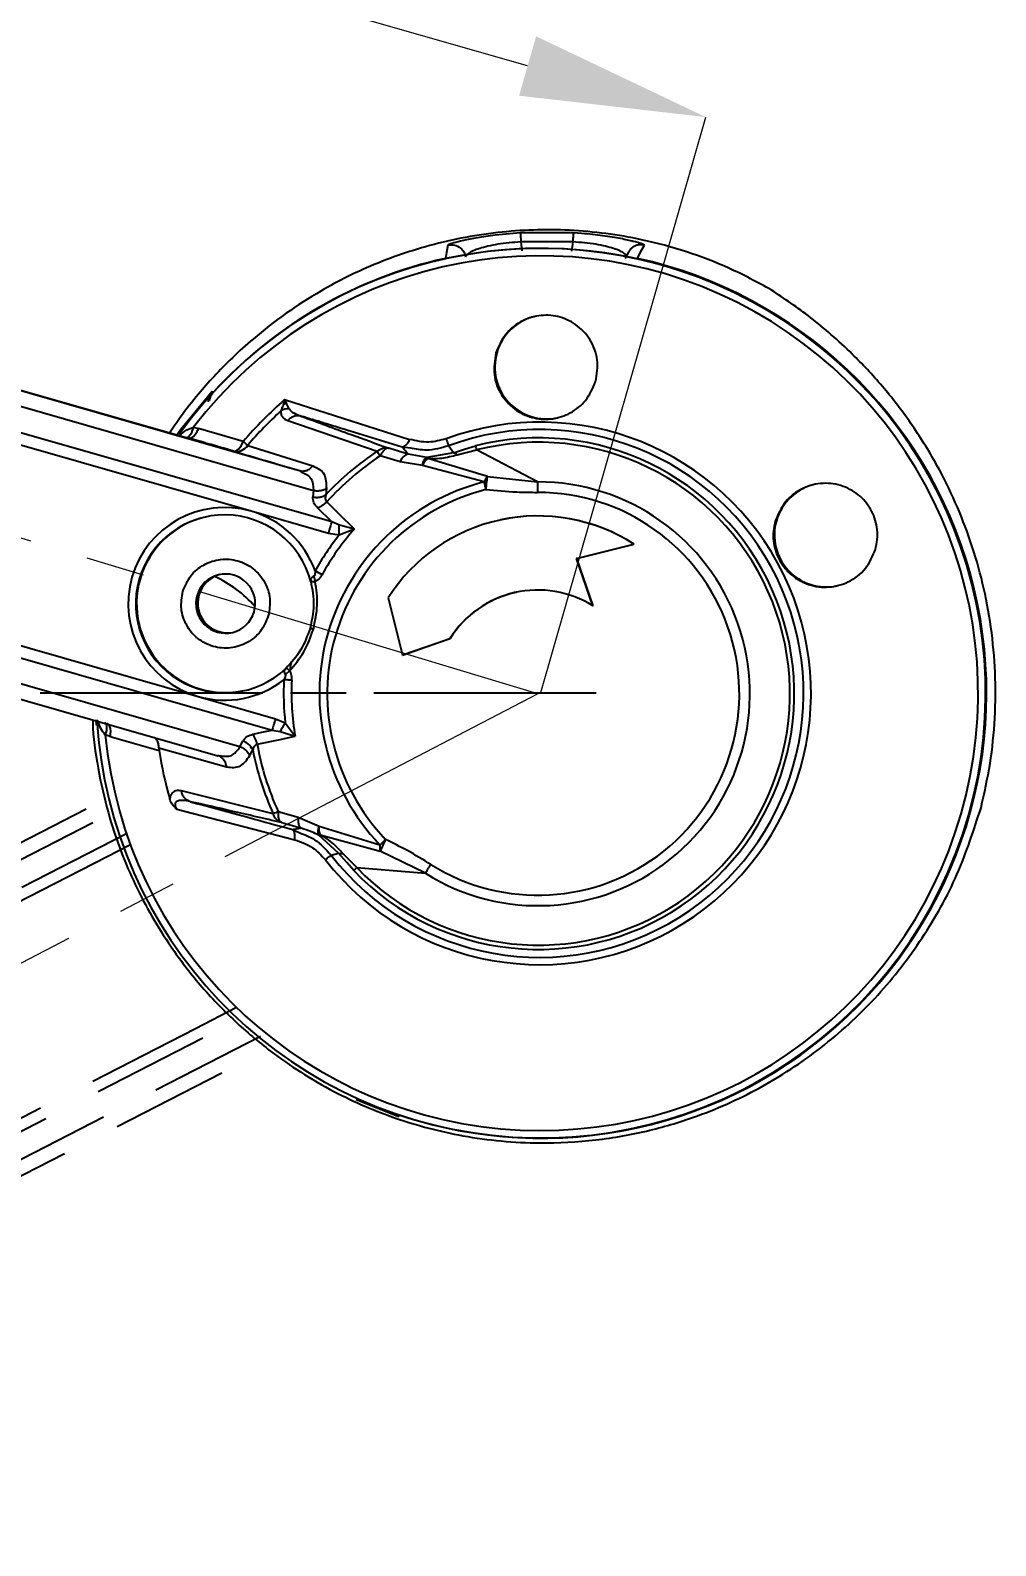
# Model space of a CAD drawing. Header units: millimetres. Extents: x 2462 to 4142, y 835 to 2023.
# Drawn here: x 3910.9 to 3963, y 1206.3 to 1288.1 of the extents above; entities that cross this region are included whole.
import ezdxf

# ---------------------------------------------------------------- set-up
doc = ezdxf.new("R2010")
doc.units = ezdxf.units.MM
for name, pattern in [('AM_ISO08W050', [18, 12, -1.5, 3, -1.5]), ('CENTER2', [28.575, 19.05, -3.175, 3.175, -3.175]), ('HIDDEN', [9.525, 6.35, -3.175])]:
    doc.linetypes.add(name, pattern=pattern)
for name, color, linetype, lineweight in [('AM_5', 3, 'Continuous', 25), ('AM_7', 4, 'AM_ISO08W050', 25), ('单点划线', 1, 'CENTER2', 13), ('标注', 3, 'Continuous', 13)]:
    doc.layers.add(name, color=color, linetype=linetype, lineweight=lineweight)
doc.styles.add('SLDTEXTSTYLE1', font='txt.shx', dxfattribs={"width": 0.7, "bigfont": 'gbcbig.shx'})
doc.dimstyles.new('SLDDIMSTYLE12$0', dxfattribs={"dimtxt": 12, "dimasz": 10, "dimexe": 0, "dimexo": 0.0625, "dimgap": 0.875, "dimtad": 1, "dimdec": 1, "dimlfac": 1.8, "dimrnd": 1e-09, "dimzin": 12, "dimdsep": 46, "dimtxsty": 'SLDTEXTSTYLE1', "dimcen": 0.09, "dimdle": 8.16, "dimclrd": 3, "dimclre": 3, "dimadec": 0, "dimazin": 3, "dimtfac": 1, "dimtdec": 1, "dimtofl": 0, "dimtmove": 0, "dimatfit": 3, "dimfxl": 0, "dimfrac": 2, "dimtolj": 1, "dimlwd": 5, "dimlwe": 5, "dimarcsym": 0})
doc.dimstyles.new('SLDDIMSTYLE12$2', dxfattribs={"dimtxt": 12, "dimasz": 10, "dimexe": 0, "dimexo": 0.0625, "dimgap": 0.875, "dimtad": 1, "dimdec": 1, "dimlfac": 1.8, "dimrnd": 1e-09, "dimzin": 12, "dimdsep": 46, "dimtxsty": 'SLDTEXTSTYLE1', "dimcen": 0.09, "dimdle": 8.16, "dimclrd": 3, "dimclre": 3, "dimadec": 0, "dimazin": 3, "dimtfac": 1, "dimtdec": 1, "dimtofl": 0, "dimtmove": 0, "dimatfit": 3, "dimfxl": 0, "dimfrac": 2, "dimtolj": 1, "dimlwd": 5, "dimlwe": 5, "dimarcsym": 0})

# ---------------------------------------------------------------- blocks, each defined once
blk = doc.blocks.new('*D42')
at = {"layer": 'Defpoints', "color": 0, "transparency": 16777216}
for p in [(3694.873, 1325.617), (3696.009, 1260.758), (3938.287, 1252.304), (3938.287, 1252.304), (3712.997, 1134.884)]:
    blk.add_point(p, dxfattribs=at)
at = {"layer": '标注', "color": 3, "linetype": 'Continuous', "lineweight": 5, "transparency": 16777216}
blk.add_arc((3938.287, 1252.304), 242.426, 165.60197, 205.16456, dxfattribs=at)
at = {"layer": '标注', "color": 3, "transparency": 16777216}
for points in [[(3701.87, 1313.032), (3705.081, 1312.137), (3706.161, 1322.217)], [(3720.363, 1149.959), (3717.376, 1148.48), (3723.308, 1140.258)]]:
    blk.add_solid(points, dxfattribs=at)
at = {"layer": '标注', "color": 0, "transparency": 16777216, "insert": (3702.78, 1230.111), "char_height": 10, "attachment_point": 5, "rotation": 275.38327, "style": 'SLDTEXTSTYLE1'}
blk.add_mtext('\\A1;60%%D', dxfattribs=at)
blk = doc.blocks.new('*D43')
at = {"layer": 'AM_5', "color": 3, "linetype": 'Continuous', "lineweight": 5, "transparency": 16777216}
blk.add_arc((3938.182, 1252.336), 199.019, 166.11759, 177.12078, dxfattribs=at)
at = {"layer": 'AM_5', "color": 3, "transparency": 16777216}
for points in [[(3743.369, 1300.527), (3746.584, 1299.646), (3747.619, 1309.731)], [(3741.081, 1262.291), (3737.748, 1262.374), (3739.163, 1252.336)]]:
    blk.add_solid(points, dxfattribs=at)
at = {"layer": 'Defpoints', "color": 0, "transparency": 16777216}
for p in [(3694.873, 1325.617), (3742.936, 1290.905), (3717.756, 1252.336), (3938.287, 1252.304), (3941.435, 1252.336)]:
    blk.add_point(p, dxfattribs=at)
at = {"layer": 'AM_5', "color": 0, "transparency": 16777216, "insert": (3734.487, 1282.345), "char_height": 12, "attachment_point": 5, "rotation": 81.61918, "style": 'SLDTEXTSTYLE1'}
blk.add_mtext('\\A1;15%%D', dxfattribs=at)
blk = doc.blocks.new('*D33')
at = {"layer": 'AM_5', "color": 3, "linetype": 'Continuous', "lineweight": 5, "transparency": 16777216}
for p, q in [((3769.505, 1302.388), (3777.99, 1331.98)), ((3937.726, 1286.18), (3787.602, 1329.224))]:
    blk.add_line(p, q, dxfattribs=at)
at = {"layer": 'AM_5', "color": 3, "lineweight": 5, "transparency": 16777216}
blk.add_line((3938.438, 1252.379), (3947.339, 1283.424), dxfattribs=at)
at = {"layer": 'AM_5', "color": 3, "transparency": 16777216}
for points in [[(3788.062, 1330.826), (3787.143, 1327.622), (3777.99, 1331.98)], [(3938.186, 1287.782), (3937.267, 1284.578), (3947.339, 1283.424)]]:
    blk.add_solid(points, dxfattribs=at)
at = {"layer": 'Defpoints', "color": 0, "transparency": 16777216}
for p in [(3777.99, 1331.98), (3769.488, 1302.327), (3938.42, 1252.319)]:
    blk.add_point(p, dxfattribs=at)
at = {"layer": 'AM_5', "color": 0, "transparency": 16777216, "insert": (3864.559, 1314.311), "char_height": 12, "attachment_point": 5, "rotation": 344.00123, "style": 'SLDTEXTSTYLE1'}
blk.add_mtext('\\A1;225', dxfattribs=at)

msp = doc.modelspace()

# ---------------------------------------------------------------- linework, layer by layer
at = {"color": 7, "linetype": 'Continuous', "lineweight": 25}
for p, q in [((3933.473, 1276.546), (3933.427, 1276.518)), ((3937.341, 1277.176), (3935.969, 1277.052)), ((3940.201, 1277.176), (3937.341, 1277.176)), ((3940.162, 1276.683), (3937.364, 1276.683)), ((3937.364, 1276.683), (3937.425, 1276.214)), ((3940.162, 1276.683), (3940.103, 1276.18)), ((3940.644, 1277.146), (3940.201, 1277.176)), ((3944.027, 1276.517), (3943.864, 1276.595)), ((3933.404, 1275.802), (3933.392, 1275.8)), ((3936.067, 1270.708), (3936.02, 1270.698)), ((3908.494, 1269.197), (3925.415, 1264.345)), ((3919.369, 1266.089), (3908.515, 1269.202)), ((3908.25, 1268.423), (3926.178, 1263.282)), ((3924.618, 1268.18), (3924.549, 1267.925)), ((3924.618, 1268.18), (3931.362, 1266.034)), ((3924.618, 1268.18), (3924.727, 1267.97)), ((3927.17, 1261.574), (3907.857, 1267.112)), ((3919.698, 1266.684), (3919.974, 1266.627)), ((3922.384, 1265.914), (3919.974, 1266.627)), ((3924.784, 1267.05), (3929.611, 1265.389)), ((3922.813, 1262.156), (3907.677, 1266.496)), ((3918.941, 1266.212), (3918.952, 1266.246)), ((3919.292, 1266.13), (3919.431, 1266.103)), ((3919.431, 1266.103), (3919.369, 1266.089)), ((3930.953, 1265.62), (3928.153, 1266.475)), ((3921.851, 1265.402), (3922.058, 1265.341)), ((3922.626, 1265.706), (3926.147, 1264.603)), ((3930.852, 1264.827), (3929.771, 1265.142)), ((3931.41, 1265.562), (3930.953, 1265.62)), ((3932.284, 1265.05), (3931.297, 1265.23)), ((3933.726, 1265.312), (3932.284, 1265.05)), ((3935.56, 1264.025), (3932.348, 1264.999)), ((3933.726, 1265.312), (3933.46, 1265.688)), ((3933.726, 1265.312), (3934.32, 1265.499)), ((3933.931, 1265.205), (3934.971, 1265.46)), ((3934.32, 1265.499), (3934.919, 1265.687)), ((3938.267, 1263.738), (3934.971, 1265.46)), ((3925.415, 1264.345), (3925.506, 1264.283)), ((3925.415, 1264.345), (3925.607, 1264.322)), ((3925.595, 1264.324), (3925.583, 1264.284)), ((3932.056, 1264.631), (3930.852, 1264.827)), ((3935.375, 1263.734), (3932.056, 1264.631)), ((3926.871, 1263.395), (3926.845, 1263.048)), ((3935.56, 1264.025), (3938.267, 1263.738)), ((3926.178, 1263.282), (3926.144, 1262.926)), ((3926.99, 1260.958), (3922.813, 1262.156)), ((3927.17, 1261.574), (3926.395, 1262.334)), ((3927.553, 1260.865), (3926.99, 1260.958)), ((3927.57, 1261.41), (3927.17, 1261.574)), ((3928.389, 1261.195), (3927.553, 1260.865)), ((3928.389, 1261.195), (3927.57, 1261.41)), ((3936.266, 1261.689), (3936.258, 1261.687)), ((3951.153, 1261.643), (3951.09, 1261.63)), ((3940.372, 1259.607), (3943.465, 1260.378)), ((3940.38, 1259.609), (3943.473, 1260.38)), ((3943.473, 1260.38), (3943.465, 1260.378)), ((3940.38, 1259.609), (3940.372, 1259.607)), ((3941.254, 1257.045), (3940.372, 1259.607)), ((3941.262, 1257.046), (3940.38, 1259.609)), ((3916.769, 1258.481), (3916.817, 1258.491)), ((3926.193, 1258.652), (3926.268, 1258.365)), ((3919.893, 1257.609), (3919.996, 1257.632)), ((3926.025, 1258.398), (3926.049, 1258.342)), ((3930.2, 1257.49), (3930.972, 1254.397)), ((3941.262, 1257.046), (3941.254, 1257.045)), ((3904.811, 1256.499), (3919.946, 1252.159)), ((3904.638, 1255.884), (3923.95, 1250.346)), ((3930.972, 1254.397), (3933.534, 1255.279)), ((3930.98, 1254.398), (3933.542, 1255.281)), ((3933.542, 1255.281), (3933.534, 1255.279)), ((3922.209, 1249.44), (3904.281, 1254.581)), ((3930.98, 1254.398), (3930.972, 1254.397)), ((3904.084, 1253.817), (3921.014, 1248.962)), ((3924.885, 1253.542), (3924.67, 1253.339)), ((3919.946, 1252.159), (3924.124, 1250.961)), ((3914.43, 1250.903), (3914.45, 1250.612)), ((3923.95, 1250.346), (3924.377, 1250.272)), ((3924.124, 1250.961), (3924.65, 1250.742)), ((3924.377, 1250.272), (3925.184, 1250.018)), ((3924.65, 1250.742), (3925.184, 1250.018)), ((3915.206, 1249.996), (3914.941, 1250.096)), ((3915.206, 1249.996), (3917.848, 1249.249)), ((3922.209, 1249.44), (3922.368, 1249.756)), ((3917.837, 1249.386), (3921.49, 1248.361)), ((3921.005, 1248.965), (3921.123, 1248.967)), ((3921.188, 1248.923), (3921.175, 1248.884)), ((3922.737, 1248.975), (3922.898, 1249.279)), ((3924.002, 1245.828), (3919.053, 1247.061)), ((3918.804, 1246.079), (3925.165, 1244.422)), ((3924.267, 1245.95), (3925.35, 1245.639)), ((3925.35, 1245.639), (3926.474, 1245.163)), ((3961.521, 1245.724), (3961.51, 1245.721)), ((3925.096, 1244.932), (3925.036, 1244.984)), ((3925.036, 1244.984), (3925.409, 1244.811)), ((3927.533, 1243.712), (3926.447, 1244.692)), ((3926.474, 1245.163), (3929.761, 1244.152)), ((3926.527, 1244.699), (3929.764, 1243.81)), ((3916.302, 1244.145), (3915.051, 1243.503)), ((3932.212, 1242.618), (3929.764, 1243.81)), ((3927.125, 1243.594), (3927.533, 1243.712)), ((3927.968, 1243.205), (3927.533, 1243.712)), ((3928.509, 1242.923), (3927.762, 1243.691)), ((3928.346, 1242.764), (3927.968, 1243.205)), ((3928.509, 1242.923), (3932.212, 1242.618)), ((3919.802, 1234.251), (3922.013, 1235.387)), ((3928.479, 1230.412), (3930.777, 1229.5)), ((3930.785, 1229.591), (3930.783, 1229.587)), ((3943.489, 1228.874), (3943.5, 1228.876))]:
    msp.add_line(p, q, dxfattribs=at)
at = {"color": 7, "linetype": 'HIDDEN', "lineweight": 25}
for p, q in [((3899.791, 1238.839), (3915.45, 1246.88)), ((3900.143, 1238.107), (3915.678, 1246.084)), ((3916.085, 1244.755), (3900.754, 1236.883)), ((3915.051, 1243.503), (3901.044, 1236.311)), ((3906.089, 1226.493), (3922.506, 1234.922)), ((3905.795, 1227.059), (3919.802, 1234.251)), ((3923.312, 1233.817), (3906.721, 1225.298)), ((3907.1, 1224.606), (3922.768, 1232.651))]:
    msp.add_line(p, q, dxfattribs=at)
at = {"color": 7, "linetype": 'Continuous', "lineweight": 25, "flags": 128}
for points in [[(3933.427, 1276.518), (3933.352, 1276.115), (3933.293, 1275.799)], [(3943.65, 1275.799), (3943.861, 1276.201), (3944.027, 1276.517)], [(3933.476, 1275.818), (3933.452, 1275.818), (3933.293, 1275.799)], [(3943.163, 1276.136), (3942.991, 1275.81), (3942.977, 1275.784)], [(3920.7, 1268.624), (3919.017, 1266.565), (3918.757, 1266.201)], [(3920.754, 1268.562), (3920.723, 1268.597), (3920.7, 1268.624)], [(3921.851, 1265.402), (3921.916, 1265.396), (3921.986, 1265.412), (3922.058, 1265.451), (3922.131, 1265.51), (3922.201, 1265.589), (3922.269, 1265.684), (3922.33, 1265.794), (3922.384, 1265.914)], [(3928.389, 1261.195), (3927.55, 1262.016), (3926.89, 1262.663)], [(3922.893, 1250.118), (3923.485, 1250.246), (3923.95, 1250.346)], [(3923.138, 1249.579), (3924.284, 1249.825), (3925.184, 1250.018)], [(3930.783, 1229.587), (3930.78, 1229.538), (3930.777, 1229.5)]]:
    msp.add_lwpolyline(points, dxfattribs=at)
at = {"color": 7, "linetype": 'Continuous', "lineweight": 25}
for centre, radius, start, end in [((3938.434, 1252.336), 23.599, 185.44631, 142.55572), ((3938.44, 1252.337), 23.999, 343.99795, 144.37216), ((3938.471, 1252.345), 24.018, 102.44988, 137.53256), ((3938.471, 1252.344), 24.02, 251.33315, 77.54961), ((3938.451, 1252.339), 24, 343.99967, 102.14019), ((3938.759, 1269.937), 2.8, 102.14289, 164.00219), ((3938.759, 1269.937), 2.8, 163.99967, 282.14019), ((3938.419, 1252.333), 21.013, 131.05303, 139.73783), ((3938.415, 1252.333), 20.692, 132.57575, 139.73778), ((3924.856, 1266.801), 0.886, 89.51081, 119.80629), ((3924.937, 1266.772), 1.216, 99.92431, 108.57758), ((3938.382, 1252.325), 14.638, 217.80792, 110.19454), ((3903.522, 1243.792), 29.071, 48.9186, 49.54784), ((3938.376, 1252.323), 14.24, 217.80792, 110.19454), ((3938.313, 1252.31), 13.801, 223.76375, 104.2387), ((3938.308, 1252.309), 13.569, 223.76387, 104.23864), ((3930.814, 1266.167), 0.564, 284.25693, 346.38415), ((3922.024, 1266.101), 0.72, 256.13749, 326.65871), ((3938.312, 1252.31), 15.709, 123.62673, 136.87996), ((3938.309, 1252.31), 15.414, 123.6355, 137.80261), ((3949.419, 1278.09), 23.531, 212.6677, 213.38343), ((3931.391, 1264.68), 0.558, 99.68998, 164.75306), ((3932.826, 1264.322), 0.829, 125.1911, 158.08506), ((3938.287, 1252.304), 11.795, 104.28896, 223.71352), ((3938.287, 1252.304), 11.434, 237.90451, 90.09862), ((3936.361, 1263.312), 1.072, 138.28952, 156.79982), ((4001.515, 1280.15), 68.147, 193.93929, 194.29763), ((3953.844, 1260.872), 2.8, 102.14289, 164.00219), ((3938.285, 1252.303), 11.369, 104.28897, 223.71351), ((3938.285, 1252.303), 10.868, 237.90204, 90.10104), ((3921.379, 1257.157), 5.2, 74.0024, 254.00006), ((3921.383, 1257.158), 4.8, 14.63064, 164.00143), ((3921.431, 1257.169), 4.8, 102.1429, 164.00218), ((3921.379, 1257.157), 5.2, 19.98893, 73.99815), ((3938.277, 1252.302), 9.599, 57.28113, 147.28505), ((3938.285, 1252.304), 9.599, 57.2812, 102.14227), ((3938.296, 1252.306), 13.31, 138.10256, 151.14854), ((3953.844, 1260.872), 2.8, 163.99967, 282.14019), ((3938.297, 1252.306), 13.736, 141.46177, 151.14852), ((3921.383, 1257.158), 4.8, 163.9984, 313.36529), ((3921.431, 1257.168), 4.8, 163.99975, 282.14011), ((3921.431, 1257.168), 1.6, 343.99745, 164.00009), ((3921.534, 1257.191), 1.6, 104.03604, 164.00205), ((3918.258, 1252.887), 6.297, 40.83204, 65.81779), ((3876.445, 1168.484), 103.264, 60.91799, 61.15396), ((3921.534, 1257.191), 1.6, 163.99943, 280.24751), ((3938.277, 1252.302), 5.6, 57.88144, 147.88541), ((3938.285, 1252.304), 5.6, 102.14271, 147.88527), ((3921.431, 1257.168), 1.6, 163.99745, 344.00009), ((3921.379, 1257.157), 5.199, 253.99862, 308.0114), ((3938.298, 1252.306), 13.737, 176.85372, 186.53999), ((3938.297, 1252.306), 13.311, 176.85373, 189.89901), ((3938.44, 1252.336), 23.999, 183.43897, 344.001), ((3922.059, 1248.879), 0.929, 25.50508, 70.60837), ((3921.933, 1249.357), 1.225, 10.4509, 38.42547), ((3938.31, 1252.309), 15.416, 190.19887, 204.3629), ((3938.42, 1252.332), 20.801, 188.52543, 195.91771), ((3938.314, 1252.309), 15.711, 191.12072, 204.365), ((3966.104, 1153.81), 101.193, 114.42078, 114.58603), ((3938.452, 1252.338), 23.999, 282.14308, 344.002), ((3930.795, 1243.992), 1.046, 171.18744, 190.00395), ((4019.284, 1151.116), 129.113, 133.70869, 133.89737), ((3967.465, 1226.23), 41.598, 154.02865, 154.99957)]:
    msp.add_arc(centre, radius, start, end, dxfattribs=at)
for points, knots in [([(3950.878, 1274.101), (3950.127, 1274.507), (3948.683, 1275.286), (3946.326, 1276.182), (3943.478, 1276.961), (3940.027, 1277.419), (3936.028, 1277.289), (3932.86, 1276.658), (3930.478, 1275.888), (3928.573, 1275.113), (3926.618, 1274.108), (3924.652, 1272.844), (3923.082, 1271.622), (3921.802, 1270.46), (3920.825, 1269.464), (3919.885, 1268.39), (3919.08, 1267.378), (3918.594, 1266.65), (3918.405, 1266.366)], [0, 0, 0, 0, 0.071614, 0.137643, 0.2038, 0.304372, 0.402157, 0.504692, 0.552104, 0.600982, 0.671215, 0.734097, 0.799434, 0.84332, 0.885298, 0.922253, 0.969711, 1, 1, 1, 1]), ([(3933.427, 1276.518), (3933.548, 1276.528), (3933.788, 1276.549), (3934.096, 1276.388), (3934.305, 1276.155), (3934.359, 1275.973), (3934.385, 1275.882)], [0, 0, 0, 0, 0.279995, 0.558141, 0.780004, 1, 1, 1, 1]), ([(3935.969, 1277.052), (3935.641, 1277.006), (3934.976, 1276.912), (3934.235, 1276.758), (3933.691, 1276.623), (3933.546, 1276.572), (3933.473, 1276.546)], [0, 0, 0, 0, 0.246705, 0.499768, 0.746875, 1, 1, 1, 1]), ([(3937.364, 1276.683), (3937.149, 1276.671), (3936.718, 1276.646), (3936.108, 1276.563), (3935.57, 1276.456), (3934.977, 1276.292), (3934.472, 1276.075), (3934.414, 1275.947), (3934.385, 1275.882)], [0, 0, 0, 0, 0.121685, 0.243639, 0.366587, 0.490871, 0.742797, 1, 1, 1, 1]), ([(3937.341, 1277.176), (3937.341, 1277.168), (3937.341, 1277.151), (3937.345, 1277.044), (3937.353, 1276.887), (3937.361, 1276.75), (3937.364, 1276.683)], [0, 0, 0, 0, 0.244843, 0.500126, 0.755342, 1, 1, 1, 1]), ([(3940.201, 1277.176), (3940.199, 1277.168), (3940.196, 1277.151), (3940.188, 1277.044), (3940.176, 1276.888), (3940.167, 1276.751), (3940.163, 1276.683)], [0, 0, 0, 0, 0.250675, 0.498046, 0.75107, 1, 1, 1, 1]), ([(3943.069, 1275.882), (3943.049, 1275.947), (3943.01, 1276.075), (3942.526, 1276.291), (3941.946, 1276.455), (3941.415, 1276.563), (3940.811, 1276.647), (3940.379, 1276.671), (3940.163, 1276.683)], [0, 0, 0, 0, 0.2566918, 0.5084306, 0.6328147, 0.7558991, 0.878044, 1, 1, 1, 1]), ([(3943.864, 1276.595), (3943.739, 1276.633), (3943.494, 1276.707), (3942.767, 1276.867), (3941.819, 1277.032), (3941.033, 1277.108), (3940.644, 1277.146)], [0, 0, 0, 0, 0.249103, 0.4902, 0.747282, 1, 1, 1, 1]), ([(3944.027, 1276.517), (3943.975, 1276.526), (3943.869, 1276.543), (3943.707, 1276.527), (3943.553, 1276.482), (3943.41, 1276.407), (3943.287, 1276.305), (3943.204, 1276.211), (3943.173, 1276.149), (3943.166, 1276.134)], [0, 0, 0, 0, 0.157001, 0.317201, 0.477389, 0.634354, 0.791344, 0.95154, 1, 1, 1, 1]), ([(3962.193, 1246.159), (3962.371, 1246.947), (3962.726, 1248.524), (3962.972, 1250.987), (3962.99, 1253.462), (3962.765, 1255.906), (3962.314, 1258.276), (3961.658, 1260.538), (3960.821, 1262.675), (3959.742, 1264.841), (3958.411, 1266.965), (3956.854, 1268.969), (3955.018, 1270.919), (3952.935, 1272.718), (3951.574, 1273.633), (3950.878, 1274.101)], [0, 0, 0, 0, 0.062795, 0.125598, 0.188079, 0.250577, 0.312656, 0.374699, 0.437276, 0.500939, 0.582011, 0.664997, 0.750798, 0.872476, 1, 1, 1, 1]), ([(3941.395, 1269.153), (3941.46, 1269.546), (3941.587, 1270.315), (3941.227, 1271.265), (3940.756, 1271.875), (3940.335, 1272.237), (3939.865, 1272.503), (3939.363, 1272.671), (3938.846, 1272.742), (3938.327, 1272.717), (3937.817, 1272.596), (3937.167, 1272.305), (3936.435, 1271.698), (3936.163, 1271.042), (3936.02, 1270.698)], [0, 0, 0, 0, 0.14541, 0.284368, 0.350018, 0.411321, 0.470123, 0.526984, 0.581626, 0.63657, 0.692262, 0.749136, 0.868448, 1, 1, 1, 1]), ([(3936.02, 1270.698), (3935.957, 1270.302), (3935.829, 1269.508), (3936.259, 1268.398), (3936.931, 1267.688), (3937.585, 1267.332), (3938.079, 1267.174), (3938.582, 1267.109), (3939.081, 1267.134), (3939.572, 1267.248), (3940.218, 1267.528), (3940.963, 1268.128), (3941.245, 1268.797), (3941.395, 1269.153)], [0, 0, 0, 0, 0.142632, 0.285482, 0.416144, 0.474738, 0.529504, 0.581677, 0.633855, 0.685856, 0.741015, 0.862575, 1, 1, 1, 1]), ([(3920.7, 1268.624), (3920.661, 1268.576), (3920.584, 1268.484), (3920.515, 1268.319), (3920.485, 1268.177), (3920.492, 1268.092), (3920.494, 1268.065)], [0, 0, 0, 0, 0.300141, 0.584582, 0.869012, 1, 1, 1, 1]), ([(3920.754, 1268.562), (3920.717, 1268.516), (3920.643, 1268.423), (3920.577, 1268.276), (3920.563, 1268.178), (3920.557, 1268.139)], [0, 0, 0, 0, 0.37231, 0.754124, 1, 1, 1, 1]), ([(3924.416, 1267.57), (3924.415, 1267.506), (3924.412, 1267.368), (3924.524, 1267.176), (3924.681, 1267.1), (3924.784, 1267.05)], [0, 0, 0, 0, 0.232005, 0.497982, 1, 1, 1, 1]), ([(3924.549, 1267.925), (3924.525, 1267.851), (3924.484, 1267.725), (3924.436, 1267.615), (3924.416, 1267.57)], [0, 0, 0, 0, 0.583032, 1, 1, 1, 1]), ([(3924.864, 1267.687), (3924.842, 1267.733), (3924.803, 1267.82), (3924.751, 1267.922), (3924.727, 1267.97)], [0, 0, 0, 0, 0.53648, 1, 1, 1, 1]), ([(3924.864, 1267.687), (3924.891, 1267.647), (3924.952, 1267.554), (3925.163, 1267.416), (3925.363, 1267.341), (3925.498, 1267.29)], [0, 0, 0, 0, 0.20311, 0.46478, 1, 1, 1, 1]), ([(3918.952, 1266.246), (3919.076, 1266.354), (3919.295, 1266.545), (3919.576, 1266.642), (3919.698, 1266.684)], [0, 0, 0, 0, 0.568421, 1, 1, 1, 1]), ([(3919.292, 1266.13), (3919.331, 1266.134), (3919.411, 1266.143), (3919.529, 1266.262), (3919.632, 1266.446), (3919.676, 1266.606), (3919.697, 1266.684)], [0, 0, 0, 0, 0.243227, 0.500002, 0.756776, 1, 1, 1, 1]), ([(3919.431, 1266.103), (3919.475, 1266.1), (3919.565, 1266.093), (3919.719, 1266.201), (3919.866, 1266.383), (3919.939, 1266.548), (3919.974, 1266.627)], [0, 0, 0, 0, 0.242333, 0.499939, 0.757578, 1, 1, 1, 1]), ([(3925.498, 1267.29), (3925.436, 1267.301), (3925.312, 1267.322), (3925.117, 1267.283), (3924.933, 1267.195), (3924.833, 1267.098), (3924.784, 1267.05)], [0, 0, 0, 0, 0.245495, 0.5, 0.754505, 1, 1, 1, 1]), ([(3925.498, 1267.29), (3926.389, 1266.961), (3927.92, 1266.396), (3929.552, 1265.804), (3930.233, 1265.557)], [0, 0, 0, 0, 0.582075, 1, 1, 1, 1]), ([(3928.153, 1266.475), (3928.094, 1266.493), (3927.196, 1266.767), (3926.318, 1267.038), (3925.498, 1267.29)], [0, 0, 0, 0, 0.066202, 1, 1, 1, 1]), ([(3921.851, 1265.402), (3921.395, 1265.534), (3920.587, 1265.768), (3919.782, 1266.001), (3919.431, 1266.103)], [0, 0, 0, 0, 0.564291, 1, 1, 1, 1]), ([(3933.329, 1266.063), (3933.016, 1265.98), (3932.342, 1265.801), (3931.704, 1265.953), (3931.362, 1266.034)], [0, 0, 0, 0, 0.464448, 1, 1, 1, 1]), ([(3922.058, 1265.341), (3922.665, 1265.161), (3923.77, 1264.833), (3924.904, 1264.496), (3925.415, 1264.345)], [0, 0, 0, 0, 0.549506, 1, 1, 1, 1]), ([(3930.233, 1265.557), (3930.197, 1265.558), (3930.147, 1265.559), (3930.066, 1265.519), (3929.985, 1265.459), (3929.876, 1265.337), (3929.806, 1265.208), (3929.77, 1265.143)], [0, 0, 0, 0, 0.249845, 0.34197, 0.500327, 0.750165, 1, 1, 1, 1]), ([(3931.297, 1265.23), (3931.1, 1265.291), (3930.745, 1265.4), (3930.391, 1265.509), (3930.233, 1265.557)], [0, 0, 0, 0, 0.553091, 1, 1, 1, 1]), ([(3931.297, 1265.23), (3931.232, 1265.304), (3931.116, 1265.434), (3931.003, 1265.564), (3930.953, 1265.62)], [0, 0, 0, 0, 0.561755, 1, 1, 1, 1]), ([(3933.46, 1265.688), (3933.061, 1265.572), (3932.37, 1265.372), (3931.695, 1265.505), (3931.41, 1265.562)], [0, 0, 0, 0, 0.577506, 1, 1, 1, 1]), ([(3932.056, 1264.631), (3932.071, 1264.689), (3932.099, 1264.806), (3932.156, 1264.937), (3932.212, 1265.016), (3932.255, 1265.044), (3932.277, 1265.049), (3932.283, 1265.05), (3932.284, 1265.05)], [0, 0, 0, 0, 0.249882, 0.499769, 0.74966, 0.925548, 0.990893, 1, 1, 1, 1]), ([(3932.348, 1264.999), (3932.348, 1264.999), (3932.348, 1264.999), (3932.348, 1264.999), (3932.348, 1264.999), (3932.338, 1265.013), (3932.318, 1265.037), (3932.295, 1265.046), (3932.284, 1265.05)], [0, 0, 0, 0, 0.000033, 0.000106, 0.000368, 0.001362, 0.482016, 1, 1, 1, 1]), ([(3932.348, 1264.999), (3932.439, 1264.996), (3932.691, 1264.988), (3933.226, 1265.02), (3933.655, 1265.132), (3933.931, 1265.205)], [0, 0, 0, 0, 0.168568, 0.464004, 1, 1, 1, 1]), ([(3933.726, 1265.312), (3933.756, 1265.31), (3933.817, 1265.307), (3933.893, 1265.239), (3933.931, 1265.205)], [0, 0, 0, 0, 0.502158, 1, 1, 1, 1]), ([(3925.506, 1264.283), (3925.713, 1264.191), (3926.122, 1264.008), (3926.16, 1263.522), (3926.178, 1263.282)], [0, 0, 0, 0, 0.504897, 1, 1, 1, 1]), ([(3925.607, 1264.322), (3925.675, 1264.33), (3925.81, 1264.348), (3925.999, 1264.448), (3926.098, 1264.552), (3926.147, 1264.603)], [0, 0, 0, 0, 0.339566, 0.677179, 1, 1, 1, 1]), ([(3926.147, 1264.603), (3926.387, 1264.485), (3926.832, 1264.267), (3926.859, 1263.67), (3926.871, 1263.395)], [0, 0, 0, 0, 0.539506, 1, 1, 1, 1]), ([(3926.178, 1263.282), (3926.238, 1263.272), (3926.359, 1263.253), (3926.544, 1263.267), (3926.722, 1263.311), (3926.822, 1263.367), (3926.871, 1263.395)], [0, 0, 0, 0, 0.242489, 0.494409, 0.74924, 1, 1, 1, 1]), ([(3935.479, 1263.321), (3935.488, 1263.381), (3935.505, 1263.506), (3935.516, 1263.696), (3935.549, 1263.886), (3935.556, 1263.976), (3935.56, 1264.025)], [0, 0, 0, 0, 0.210087, 0.435471, 0.695444, 1, 1, 1, 1]), ([(3956.495, 1260.091), (3956.536, 1260.268), (3956.616, 1260.615), (3956.607, 1261.158), (3956.504, 1261.677), (3956.307, 1262.161), (3956.027, 1262.597), (3955.545, 1263.109), (3954.747, 1263.574), (3953.635, 1263.733), (3952.521, 1263.44), (3951.567, 1262.732), (3951.246, 1261.992), (3951.09, 1261.63)], [0, 0, 0, 0, 0.060853, 0.119333, 0.175829, 0.230775, 0.28479, 0.339989, 0.455018, 0.579343, 0.716565, 0.861272, 1, 1, 1, 1]), ([(3926.144, 1262.926), (3926.205, 1262.916), (3926.329, 1262.897), (3926.518, 1262.914), (3926.697, 1262.961), (3926.797, 1263.019), (3926.846, 1263.048)], [0, 0, 0, 0, 0.246503, 0.500005, 0.753505, 1, 1, 1, 1]), ([(3926.395, 1262.334), (3926.318, 1262.426), (3926.153, 1262.622), (3926.147, 1262.821), (3926.144, 1262.926)], [0, 0, 0, 0, 0.471381, 1, 1, 1, 1]), ([(3926.89, 1262.663), (3926.852, 1262.626), (3926.776, 1262.55), (3926.65, 1262.457), (3926.52, 1262.38), (3926.437, 1262.349), (3926.395, 1262.334)], [0, 0, 0, 0, 0.247453, 0.499968, 0.752499, 1, 1, 1, 1]), ([(3926.845, 1263.048), (3926.825, 1262.974), (3926.797, 1262.87), (3926.831, 1262.737), (3926.871, 1262.687), (3926.89, 1262.663)], [0, 0, 0, 0, 0.557877, 0.788978, 1, 1, 1, 1]), ([(3935.479, 1263.321), (3936.032, 1263.27), (3936.959, 1263.185), (3937.89, 1263.176), (3938.266, 1263.172)], [0, 0, 0, 0, 0.596197, 1, 1, 1, 1]), ([(3927.553, 1260.865), (3927.554, 1260.915), (3927.557, 1261.016), (3927.562, 1261.161), (3927.566, 1261.296), (3927.569, 1261.372), (3927.57, 1261.41)], [0, 0, 0, 0, 0.250968, 0.504254, 0.755357, 1, 1, 1, 1]), ([(3951.09, 1261.63), (3951.048, 1261.448), (3950.968, 1261.102), (3950.977, 1260.562), (3951.078, 1260.052), (3951.268, 1259.578), (3951.537, 1259.151), (3952.001, 1258.643), (3952.787, 1258.165), (3953.901, 1257.982), (3955.037, 1258.265), (3956.014, 1258.98), (3956.339, 1259.731), (3956.495, 1260.091)], [0, 0, 0, 0, 0.0639786, 0.1218211, 0.1774323, 0.2306963, 0.2827302, 0.3360924, 0.449634, 0.5803058, 0.7241629, 0.8675599, 1, 1, 1, 1]), ([(3926.193, 1258.652), (3926.164, 1258.636), (3926.104, 1258.604), (3926.043, 1258.531), (3926.012, 1258.455), (3926.023, 1258.397), (3926.027, 1258.371)], [0, 0, 0, 0, 0.2175, 0.445634, 0.745318, 1, 1, 1, 1]), ([(3926.266, 1258.935), (3926.264, 1258.875), (3926.26, 1258.79), (3926.234, 1258.7), (3926.212, 1258.665), (3926.199, 1258.656), (3926.193, 1258.652)], [0, 0, 0, 0, 0.587357, 0.834698, 0.924951, 1, 1, 1, 1]), ([(3926.638, 1258.729), (3926.591, 1258.653), (3926.518, 1258.537), (3926.384, 1258.417), (3926.306, 1258.382), (3926.268, 1258.365)], [0, 0, 0, 0, 0.491851, 0.753513, 1, 1, 1, 1]), ([(3926.027, 1258.371), (3926.109, 1257.942), (3926.263, 1257.127), (3926.079, 1256.25), (3925.991, 1255.834)], [0, 0, 0, 0, 0.52489, 1, 1, 1, 1]), ([(3926.268, 1258.365), (3926.237, 1258.358), (3926.172, 1258.342), (3926.094, 1258.336), (3926.042, 1258.339), (3926.032, 1258.361), (3926.027, 1258.371)], [0, 0, 0, 0, 0.217541, 0.446787, 0.743209, 1, 1, 1, 1]), ([(3926.167, 1255.781), (3926.262, 1256.221), (3926.452, 1257.102), (3926.33, 1257.943), (3926.268, 1258.365)], [0, 0, 0, 0, 0.498464, 1, 1, 1, 1]), ([(3925.991, 1255.834), (3925.845, 1255.434), (3925.537, 1254.594), (3924.974, 1253.987), (3924.679, 1253.669)], [0, 0, 0, 0, 0.47527, 1, 1, 1, 1]), ([(3924.885, 1253.542), (3925.162, 1253.868), (3925.711, 1254.514), (3926.016, 1255.361), (3926.167, 1255.781)], [0, 0, 0, 0, 0.504511, 1, 1, 1, 1]), ([(3926.167, 1255.781), (3926.141, 1255.789), (3926.089, 1255.804), (3926.033, 1255.821), (3925.997, 1255.832), (3925.993, 1255.833), (3925.991, 1255.834)], [0, 0, 0, 0, 0.249263, 0.504427, 0.75727, 1, 1, 1, 1]), ([(3924.67, 1253.339), (3924.654, 1253.366), (3924.622, 1253.423), (3924.607, 1253.509), (3924.62, 1253.598), (3924.658, 1253.643), (3924.679, 1253.669)], [0, 0, 0, 0, 0.205184, 0.419761, 0.680021, 1, 1, 1, 1]), ([(3924.885, 1253.542), (3924.862, 1253.566), (3924.812, 1253.617), (3924.754, 1253.661), (3924.706, 1253.682), (3924.689, 1253.673), (3924.679, 1253.669)], [0, 0, 0, 0, 0.228366, 0.478122, 0.715062, 1, 1, 1, 1]), ([(3925.006, 1253.036), (3925.006, 1253.124), (3925.006, 1253.261), (3924.957, 1253.434), (3924.909, 1253.507), (3924.885, 1253.542)], [0, 0, 0, 0, 0.48361, 0.750827, 1, 1, 1, 1]), ([(3924.943, 1253.615), (3924.939, 1253.665), (3924.929, 1253.826), (3924.979, 1253.98), (3925.014, 1254.087)], [0, 0, 0, 0, 0.31053, 1, 1, 1, 1]), ([(3924.581, 1253.06), (3924.611, 1253.111), (3924.653, 1253.185), (3924.679, 1253.275), (3924.679, 1253.318), (3924.673, 1253.332), (3924.67, 1253.339)], [0, 0, 0, 0, 0.578898, 0.832506, 0.924254, 1, 1, 1, 1]), ([(3914.258, 1250.9), (3914.262, 1250.752), (3914.29, 1249.789), (3914.579, 1248.001), (3915.245, 1245.156), (3916.464, 1241.976), (3918.181, 1238.983), (3920.05, 1236.546), (3921.855, 1234.656), (3923.695, 1233.105), (3925.492, 1231.852), (3927.209, 1230.856), (3928.929, 1230.038), (3931.225, 1229.148), (3934.353, 1228.327), (3938.008, 1227.984), (3941.397, 1228.169), (3944.245, 1228.68), (3947.293, 1229.601), (3950.511, 1231.07), (3953.801, 1233.272), (3956.701, 1235.98), (3959.107, 1239.096), (3961.015, 1242.518), (3961.801, 1244.946), (3962.193, 1246.159)], [0, 0, 0, 0, 0.0069046, 0.0451883, 0.0828349, 0.1397483, 0.1965027, 0.2340919, 0.2735044, 0.309768, 0.3380985, 0.3681057, 0.3953829, 0.4201908, 0.4742484, 0.534276, 0.5776485, 0.6202123, 0.6587127, 0.7146825, 0.7720212, 0.8288848, 0.8855884, 0.9428858, 1, 1, 1, 1]), ([(3914.941, 1250.096), (3914.857, 1250.202), (3914.671, 1250.436), (3914.588, 1250.714), (3914.543, 1250.866)], [0, 0, 0, 0, 0.454471, 1, 1, 1, 1]), ([(3914.89, 1250.774), (3914.92, 1250.751), (3914.983, 1250.704), (3915.021, 1250.543), (3915.012, 1250.334), (3914.965, 1250.174), (3914.941, 1250.096)], [0, 0, 0, 0, 0.240723, 0.496556, 0.754252, 1, 1, 1, 1]), ([(3915.206, 1249.996), (3915.218, 1250.083), (3915.243, 1250.26), (3915.214, 1250.491), (3915.141, 1250.662), (3915.06, 1250.703), (3915.021, 1250.723)], [0, 0, 0, 0, 0.242424, 0.500064, 0.757669, 1, 1, 1, 1]), ([(3924.65, 1250.742), (3924.625, 1250.699), (3924.575, 1250.613), (3924.502, 1250.488), (3924.434, 1250.371), (3924.396, 1250.305), (3924.377, 1250.272)], [0, 0, 0, 0, 0.247793, 0.5, 0.752208, 1, 1, 1, 1]), ([(3917.837, 1249.386), (3917.831, 1249.458), (3917.819, 1249.613), (3917.735, 1249.81), (3917.643, 1249.899), (3917.599, 1249.942)], [0, 0, 0, 0, 0.31238, 0.667721, 1, 1, 1, 1]), ([(3922.368, 1249.756), (3922.433, 1249.85), (3922.546, 1250.013), (3922.791, 1250.087), (3922.893, 1250.118)], [0, 0, 0, 0, 0.582254, 1, 1, 1, 1]), ([(3923.138, 1249.579), (3923.106, 1249.567), (3923.038, 1249.542), (3922.945, 1249.442), (3922.916, 1249.344), (3922.898, 1249.279)], [0, 0, 0, 0, 0.241397, 0.501809, 1, 1, 1, 1]), ([(3917.837, 1249.386), (3917.838, 1249.361), (3917.839, 1249.316), (3917.846, 1249.269), (3917.848, 1249.249)], [0, 0, 0, 0, 0.548534, 1, 1, 1, 1]), ([(3921.182, 1248.883), (3921.182, 1248.883), (3921.133, 1248.928), (3921.069, 1248.946), (3921.005, 1248.965)], [0, 0, 0, 0, 0.006595, 1, 1, 1, 1]), ([(3921.123, 1248.967), (3921.343, 1248.933), (3921.782, 1248.865), (3922.067, 1249.249), (3922.209, 1249.44)], [0, 0, 0, 0, 0.501046, 1, 1, 1, 1]), ([(3921.49, 1248.361), (3921.476, 1248.43), (3921.447, 1248.57), (3921.34, 1248.755), (3921.235, 1248.84), (3921.182, 1248.883)], [0, 0, 0, 0, 0.323526, 0.661877, 1, 1, 1, 1]), ([(3921.49, 1248.361), (3921.754, 1248.329), (3922.244, 1248.269), (3922.582, 1248.752), (3922.737, 1248.975)], [0, 0, 0, 0, 0.539075, 1, 1, 1, 1]), ([(3922.737, 1248.975), (3922.71, 1249.025), (3922.655, 1249.127), (3922.527, 1249.259), (3922.378, 1249.369), (3922.265, 1249.416), (3922.209, 1249.44)], [0, 0, 0, 0, 0.250761, 0.505592, 0.757512, 1, 1, 1, 1]), ([(3919.053, 1247.061), (3918.951, 1247.076), (3918.769, 1247.102), (3918.573, 1246.997), (3918.458, 1246.836), (3918.429, 1246.694), (3918.416, 1246.627)], [0, 0, 0, 0, 0.37521, 0.666986, 0.844772, 1, 1, 1, 1]), ([(3919.532, 1246.482), (3919.474, 1246.505), (3919.356, 1246.553), (3919.212, 1246.688), (3919.102, 1246.86), (3919.069, 1246.994), (3919.053, 1247.061)], [0, 0, 0, 0, 0.245495, 0.5, 0.754505, 1, 1, 1, 1]), ([(3918.804, 1246.079), (3918.711, 1246.159), (3918.54, 1246.307), (3918.455, 1246.527), (3918.416, 1246.627)], [0, 0, 0, 0, 0.541683, 1, 1, 1, 1]), ([(3919.532, 1246.482), (3919.401, 1246.511), (3919.178, 1246.559), (3918.934, 1246.552), (3918.806, 1246.506), (3918.747, 1246.462), (3918.709, 1246.404), (3918.698, 1246.327), (3918.716, 1246.244), (3918.752, 1246.16), (3918.786, 1246.108), (3918.804, 1246.079)], [0, 0, 0, 0, 0.339255, 0.578347, 0.663574, 0.730427, 0.788996, 0.843609, 0.891048, 0.941203, 1, 1, 1, 1]), ([(3919.532, 1246.482), (3920.582, 1246.197), (3922.398, 1245.704), (3924.254, 1245.197), (3925.036, 1244.984)], [0, 0, 0, 0, 0.578682, 1, 1, 1, 1]), ([(3924.442, 1245.358), (3923.537, 1245.567), (3921.854, 1245.956), (3920.265, 1246.316), (3919.532, 1246.482)], [0, 0, 0, 0, 0.5379635, 1, 1, 1, 1]), ([(3924.442, 1245.358), (3924.392, 1245.378), (3924.292, 1245.417), (3924.166, 1245.525), (3924.063, 1245.662), (3924.022, 1245.773), (3924.002, 1245.828)], [0, 0, 0, 0, 0.249989, 0.500011, 0.750008, 1, 1, 1, 1]), ([(3925.35, 1245.639), (3925.346, 1245.569), (3925.338, 1245.426), (3925.368, 1245.25), (3925.427, 1245.119), (3925.486, 1245.084), (3925.515, 1245.067)], [0, 0, 0, 0, 0.244617, 0.499999, 0.755381, 1, 1, 1, 1]), ([(3924.442, 1245.358), (3924.644, 1245.304), (3925.001, 1245.207), (3925.36, 1245.109), (3925.515, 1245.067)], [0, 0, 0, 0, 0.566945, 1, 1, 1, 1]), ([(3925.036, 1244.984), (3925.125, 1244.999), (3925.284, 1245.027), (3925.444, 1245.055), (3925.515, 1245.067)], [0, 0, 0, 0, 0.558226, 1, 1, 1, 1]), ([(3925.165, 1244.422), (3925.171, 1244.491), (3925.183, 1244.632), (3925.161, 1244.802), (3925.13, 1244.906), (3925.1, 1244.929), (3925.096, 1244.932)], [0, 0, 0, 0, 0.305842, 0.627107, 0.950502, 1, 1, 1, 1]), ([(3925.409, 1244.811), (3925.695, 1244.703), (3926.354, 1244.452), (3926.846, 1243.904), (3927.125, 1243.594)], [0, 0, 0, 0, 0.4334973, 1, 1, 1, 1]), ([(3925.515, 1245.067), (3925.697, 1245.012), (3926.011, 1244.917), (3926.318, 1244.759), (3926.447, 1244.692)], [0, 0, 0, 0, 0.580226, 1, 1, 1, 1]), ([(3926.474, 1245.163), (3926.456, 1245.106), (3926.418, 1244.993), (3926.398, 1244.853), (3926.404, 1244.758), (3926.425, 1244.714), (3926.44, 1244.698), (3926.444, 1244.694), (3926.446, 1244.693), (3926.447, 1244.692)], [0, 0, 0, 0, 0.249887, 0.499773, 0.749657, 0.925292, 0.975266, 0.990784, 1, 1, 1, 1]), ([(3926.447, 1244.692), (3926.458, 1244.69), (3926.475, 1244.685), (3926.502, 1244.691), (3926.517, 1244.695), (3926.525, 1244.698), (3926.527, 1244.699)], [0, 0, 0, 0, 0.497747, 0.757125, 0.91733, 1, 1, 1, 1]), ([(3926.474, 1245.163), (3926.469, 1245.066), (3926.457, 1244.873), (3926.504, 1244.757), (3926.528, 1244.699)], [0, 0, 0, 0, 0.5000016, 1, 1, 1, 1]), ([(3927.762, 1243.691), (3927.579, 1243.886), (3927.275, 1244.21), (3926.865, 1244.5), (3926.636, 1244.639), (3926.557, 1244.683), (3926.527, 1244.699)], [0, 0, 0, 0, 0.504339, 0.834166, 0.937893, 1, 1, 1, 1]), ([(3925.165, 1244.422), (3925.496, 1244.309), (3926.117, 1244.098), (3926.594, 1243.589), (3926.817, 1243.351)], [0, 0, 0, 0, 0.53315, 1, 1, 1, 1]), ([(3932.51, 1243.096), (3932.091, 1243.35), (3931.295, 1243.833), (3930.463, 1244.249), (3930.068, 1244.447)], [0, 0, 0, 0, 0.525614, 1, 1, 1, 1]), ([(3927.533, 1243.712), (3927.559, 1243.697), (3927.611, 1243.666), (3927.712, 1243.683), (3927.762, 1243.691)], [0, 0, 0, 0, 0.5, 1, 1, 1, 1]), ([(3930.783, 1229.587), (3930.783, 1229.587), (3930.783, 1229.587), (3930.783, 1229.587), (3930.783, 1229.587)], [0, 0, 0, 0, 0.56, 1, 1, 1, 1])]:
    msp.add_open_spline(points, degree=3, knots=knots, dxfattribs=at)
for points in [[(3933.329, 1266.063), (3933.347, 1266.012), (3933.384, 1265.91), (3933.425, 1265.795), (3933.453, 1265.714), (3933.458, 1265.697), (3933.46, 1265.688)], [(3929.612, 1265.391), (3929.659, 1265.427), (3929.752, 1265.499), (3929.911, 1265.561), (3930.075, 1265.586), (3930.181, 1265.567), (3930.233, 1265.557)], [(3934.919, 1265.687), (3934.922, 1265.671), (3934.928, 1265.641), (3934.957, 1265.521), (3934.971, 1265.46)], [(3938.267, 1263.738), (3938.267, 1263.699), (3938.266, 1263.62), (3938.266, 1263.48), (3938.265, 1263.329), (3938.266, 1263.224), (3938.266, 1263.172)], [(3926.99, 1260.958), (3927.007, 1261.017), (3927.041, 1261.136), (3927.09, 1261.305), (3927.135, 1261.457), (3927.158, 1261.535), (3927.17, 1261.574)], [(3919.124, 1257.83), (3919.245, 1258.122), (3919.488, 1258.706), (3920.241, 1259.321), (3921.151, 1259.615), (3922.11, 1259.535), (3922.965, 1259.095), (3923.58, 1258.363), (3923.894, 1257.442), (3923.79, 1256.819), (3923.738, 1256.507)], [(3923.738, 1256.507), (3923.617, 1256.215), (3923.374, 1255.631), (3922.621, 1255.016), (3921.711, 1254.721), (3920.752, 1254.801), (3919.897, 1255.242), (3919.282, 1255.973), (3918.968, 1256.894), (3919.072, 1257.518), (3919.124, 1257.83)], [(3925.006, 1253.036), (3924.94, 1253.04), (3924.807, 1253.048), (3924.657, 1253.056), (3924.581, 1253.06)], [(3924.124, 1250.961), (3924.107, 1250.901), (3924.073, 1250.782), (3924.025, 1250.614), (3923.982, 1250.462), (3923.961, 1250.385), (3923.95, 1250.346)], [(3924.267, 1245.95), (3924.263, 1245.876), (3924.254, 1245.729), (3924.286, 1245.549), (3924.347, 1245.413), (3924.41, 1245.377), (3924.442, 1245.358)], [(3926.817, 1243.351), (3926.86, 1243.384), (3926.944, 1243.451), (3927.039, 1243.525), (3927.106, 1243.577), (3927.119, 1243.588), (3927.125, 1243.594)], [(3928.346, 1242.764), (3928.357, 1242.774), (3928.378, 1242.796), (3928.465, 1242.881), (3928.509, 1242.923)], [(3932.211, 1242.618), (3932.232, 1242.651), (3932.273, 1242.717), (3932.347, 1242.836), (3932.426, 1242.963), (3932.482, 1243.052), (3932.51, 1243.096)]]:
    msp.add_open_spline(points, degree=3, dxfattribs=at)
at = {"layer": 'AM_7'}
msp.add_line((3941.435, 1252.336), (3726.146, 1252.336), dxfattribs=at)
at = {"layer": '单点划线'}
for q in [(3694.873, 1325.617), (3712.997, 1134.884)]:
    msp.add_line((3938.287, 1252.304), q, dxfattribs=at)

# ---------------------------------------------------------------- dimensions: what is measured, and where the dimension line sits
at = {"layer": 'AM_5'}
dim = msp.add_linear_dim(base=(3777.99, 1331.98), p1=(3938.42, 1252.319), p2=(3769.488, 1302.327), angle=164.00123, text='225', dimstyle='SLDDIMSTYLE12$0', override={"dimlfac": 1, "dimpost": ''}, dxfattribs=at)
dim.commit()
dim.dimension.update_dxf_attribs({"geometry": '*D33', "text_midpoint": (3864.559, 1314.311)})
dim = msp.add_angular_dim_2l(base=(3742.936, 1290.905), line1=((3938.287, 1252.304), (3694.873, 1325.617)), line2=((3941.435, 1252.336), (3717.756, 1252.336)), text='15%%D', dimstyle='SLDDIMSTYLE12$2', override={"dimlfac": 1}, dxfattribs=at)
dim.commit()
dim.dimension.update_dxf_attribs({"geometry": '*D43', "text_midpoint": (3734.487, 1282.345)})
at = {"layer": '标注'}
dim = msp.add_angular_dim_2l(base=(3696.009, 1260.758), line1=((3938.287, 1252.304), (3694.873, 1325.617)), line2=((3938.287, 1252.304), (3712.997, 1134.884)), text='60%%D', dimstyle='SLDDIMSTYLE12$2', override={"dimtxt": 10, "dimadec": 3, "dimtdec": 3, "dimtzin": 0}, dxfattribs=at)
dim.commit()
dim.dimension.update_dxf_attribs({"geometry": '*D42', "text_midpoint": (3702.78, 1230.111)})

doc.saveas('drawing.dxf')
